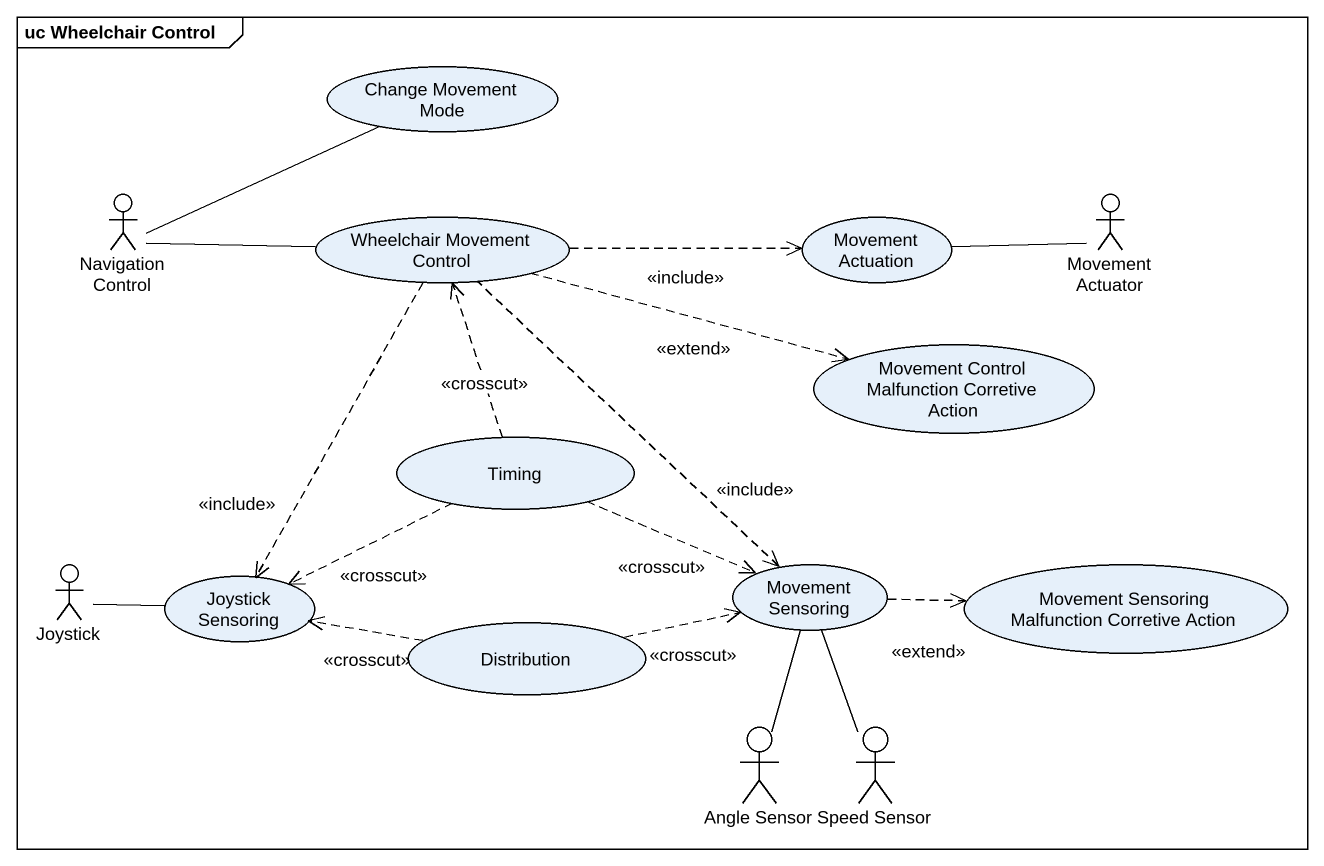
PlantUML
@startuml
mainframe uc Wheelchair Control
usecase "Change Movement Mode" as Change_Movement_Mode
actor "Navigation Control" as Navigation_Control
usecase "Wheelchair Movement Control" as Wheelchair_Movement_Control
usecase "Movement Actuation" as Movement_Actuation
actor "Movement Actuator" as Movement_Actuator
usecase "Movement Control Malfunction Corretive Action" as Movement_Control
usecase Timing
actor Joystick
usecase "Joystick Sensoring" as Joystick_Sensoring
usecase Distribution
usecase "Movement Sensoring" as Movement_Sensoring
usecase "Movement Sensoring Malfunction Corretive Action" as Movement_Sensoring_2
actor "Angle Sensor" as Angle_Sensor
actor "Speed Sensor" as Speed_Sensor
Navigation_Control -right- Change_Movement_Mode
Navigation_Control -right- Wheelchair_Movement_Control
Wheelchair_Movement_Control .right.> Movement_Actuation : <<include>>
Wheelchair_Movement_Control .right.> Movement_Control : <<extend>>
Wheelchair_Movement_Control ..> Joystick_Sensoring : <<include>>
Wheelchair_Movement_Control ..> Movement_Sensoring : <<include>>
Movement_Actuation -right- Movement_Actuator
Timing .up.> Wheelchair_Movement_Control : <<crosscut>>
Timing .left.> Joystick_Sensoring : <<crosscut>>
Timing .right.> Movement_Sensoring : <<crosscut>>
Joystick -right- Joystick_Sensoring
Distribution .left.> Joystick_Sensoring : <<crosscut>>
Distribution .right.> Movement_Sensoring : <<crosscut>>
Movement_Sensoring .right.> Movement_Sensoring_2 : <<extend>>
Movement_Sensoring -- Angle_Sensor
Movement_Sensoring -- Speed_Sensor
@enduml
